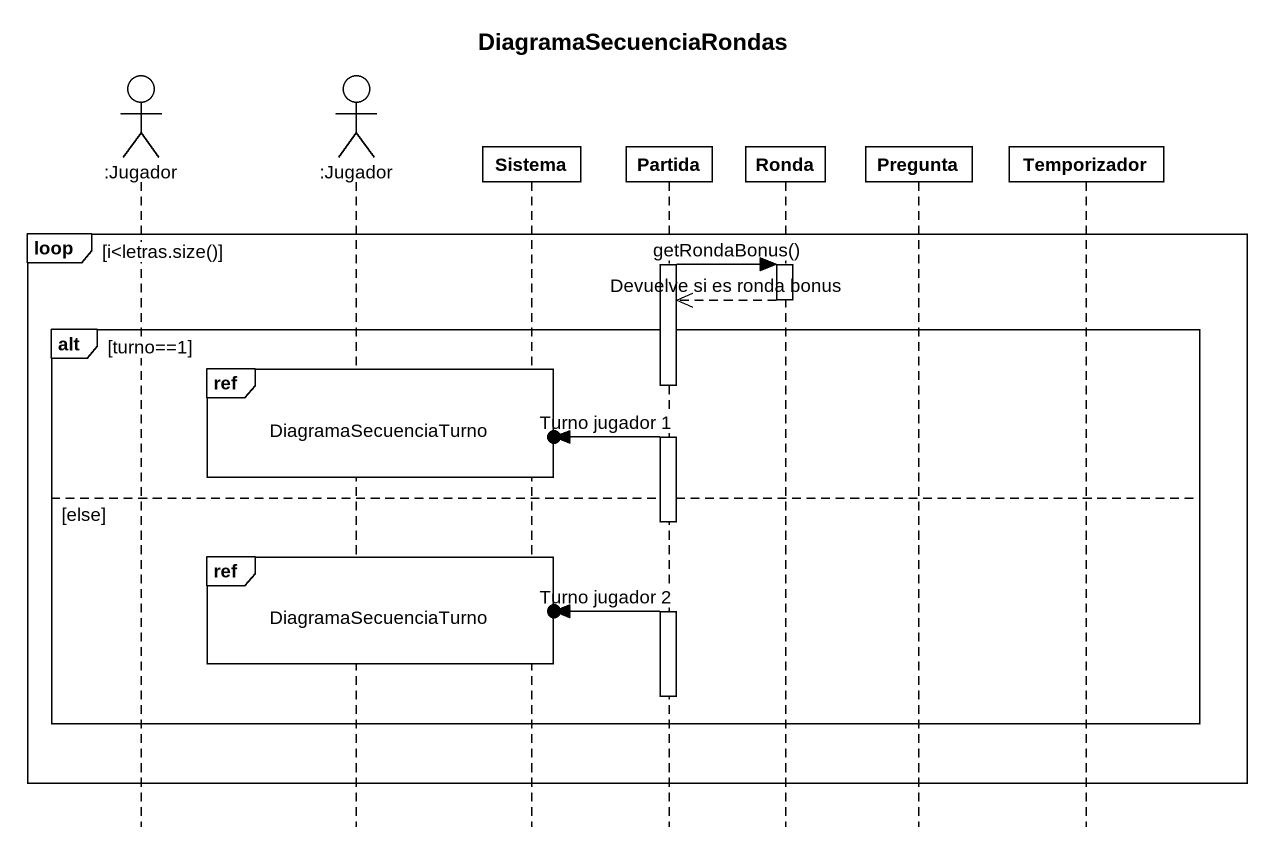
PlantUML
@startuml
title DiagramaSecuenciaRondas
hide footbox
actor ":Jugador" as Jugador
actor ":Jugador" as Jugador_2
participant Sistema
participant Partida
participant Ronda
participant Pregunta
participant Temporizador

loop i<letras.size()
  activate Partida
  Partida -> Ronda : getRondaBonus()
  activate Ronda
  Ronda -->> Partida : Devuelve si es ronda bonus
  deactivate Ronda
  alt turno==1
    ref over Jugador_2, Sistema : DiagramaSecuenciaTurno
    [o<- Partida : Turno jugador 1
  else else
    ref over Jugador_2, Sistema : DiagramaSecuenciaTurno
    [o<- Partida : Turno jugador 2
    deactivate Partida
  end
end
@enduml
